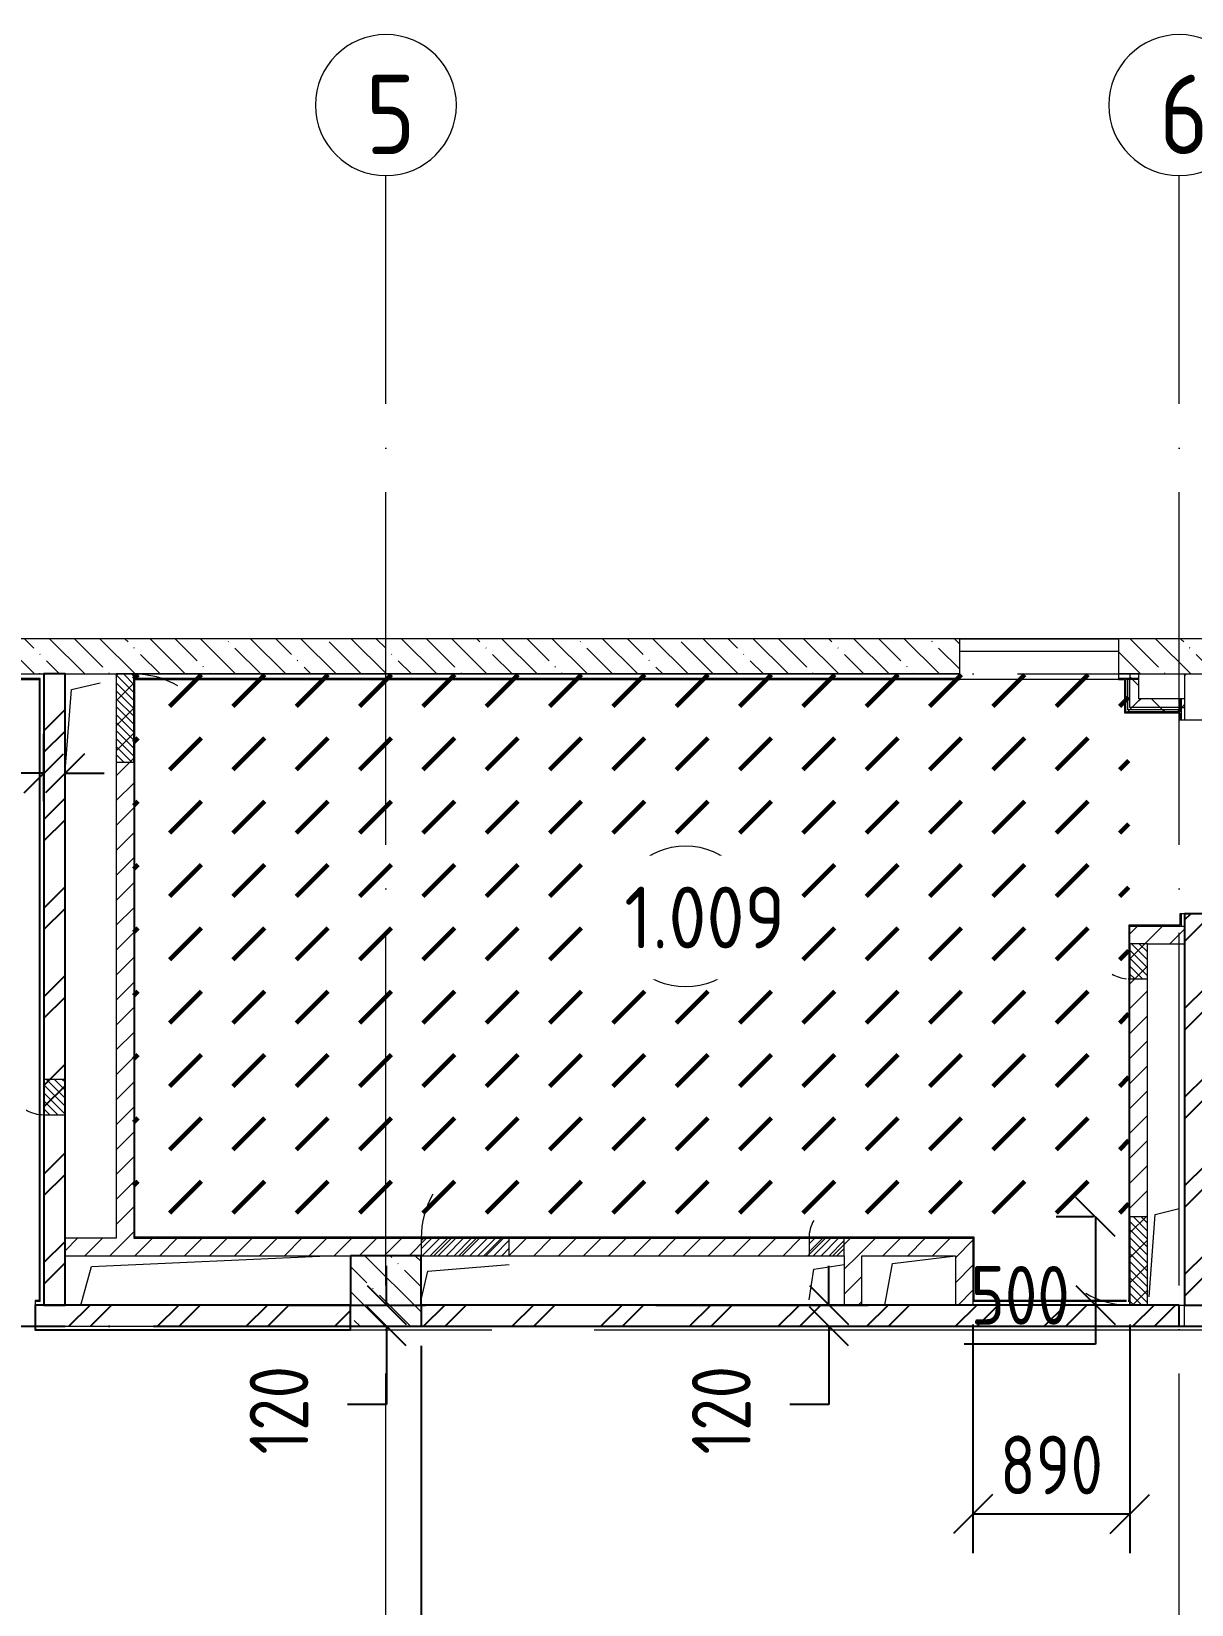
# Model space of a CAD drawing. Header units: millimetres. Extents: x -68946 to 288321, y -402657 to 324925.
# Drawn here: x 15740 to 22320, y 53096 to 62020 of the extents above; entities that cross this region are included whole.
import ezdxf

# ---------------------------------------------------------------- set-up
doc = ezdxf.new("R2010")
doc.units = ezdxf.units.MM
doc.linetypes.add('ADSK_Линия сетки', pattern=[2500, 2000, -250, 0, -250])
doc.layers.get('Defpoints').update_dxf_attribs({"color": 250})
for name, color, linetype, lineweight in [('4.3.1) Обесп. пов.-ти ЧНП-8', 152, 'Continuous', 60), ('A-____-____-DIMS', 250, 'Continuous', 9), ('A-AREA-____-IDEN', 250, 'Continuous', 9), ('A-DETL-GENF-OTLN', 250, 'Continuous', 5), ('A-DOOR-____-MCUT', 250, 'Continuous', 5), ('A-DOOR-____-OTLN', 250, 'Continuous', 5), ('A-GLAZ-____-MCUT', 250, 'Continuous', 9), ('A-GLAZ-____-OTLN', 250, 'Continuous', 5), ('A-WALL-____-MCUT', 250, 'Continuous', 13), ('A-WALL-____-PATT', 250, 'Continuous', 13), ('A-WALL-FNSH-MCUT', 250, 'Continuous', 13), ('I-WALL-____-OTLN', 250, 'Continuous', 9), ('S-COLS-____-MCUT', 250, 'Continuous', 25), ('S-COLS-____-OTLN', 250, 'Continuous', 9), ('S-GRID-____-IDEN', 250, 'Continuous', 9), ('S-GRID-____-OTLN', 250, 'Continuous', 9)]:
    doc.layers.add(name, color=color, linetype=linetype, lineweight=lineweight)
doc.styles.add('GOST Common', font='', dxfattribs={"width": 0.9, "height": 350})
doc.styles.add('ISOCPEUR_1', font='isocpeur.ttf', dxfattribs={"width": 0.9, "height": 250})
doc.styles.get("Standard").update_dxf_attribs({"font": 'ГОСТ тип А.ttf'})
doc.styles.get('GOST Common').set_extended_font_data('GOST Common')
doc.dimstyles.new('А3', dxfattribs={"dimtxt": 333, "dimasz": 222, "dimexe": 222, "dimexo": 111, "dimgap": 111, "dimtad": 1, "dimtoh": 1, "dimdec": 0, "dimrnd": 0.0015, "dimzin": 0, "dimdsep": 46, "dimtxsty": 'Standard', "dimblk": 'OBLIQUE', "dimcen": 0, "dimclrd": 7, "dimclre": 7, "dimclrt": 7, "dimadec": 0, "dimazin": 0, "dimtfac": 1, "dimtdec": 0, "dimtofl": 0, "dimtmove": 0, "dimatfit": 3, "dimfxl": 1, "dimtolj": 1, "dimtzin": 0, "dimarcsym": 0})
pattern_1 = [(45, (0, 0), (-70.71068, 70.71068), [])]
pattern_2 = [(45, (0, 0), (-251.4472, 251.4472), []), (45, (0, 381), (-251.4472, 251.4472), [])]
pattern_3 = [(135, (0, 0), (-142.5612, -142.5612), []), (135, (142.56, 0), (-142.5612, -142.5612), [252.016, -50.403, 3.353, -47.05])]
pattern_4 = [(45, (0, 0), (-141.42136, 141.42136), []), (135, (0, 0), (-141.42136, -141.42136), [])]
pattern_5 = [(45, (125, 0), (-22.6274, 22.6274), [])]

# ---------------------------------------------------------------- blocks, each defined once
blk = doc.blocks.new('Окно_СКБ_1Ст1 - 120_Окно_СКБ_1Ст_900_ОК3л-29018700-Кладочный план на отм_ 0_000_ Секция 1_')
at = {"layer": 'A-GLAZ-____-MCUT'}
for p, q in [((-450, -125), (450, -125)), ((-450, -195), (450, -195))]:
    blk.add_line(p, q, dxfattribs=at)
at = {"layer": 'A-GLAZ-____-OTLN'}
for p, q in [((450, -125), (-450, -125)), ((-450, -195), (450, -195))]:
    blk.add_line(p, q, dxfattribs=at)
blk = doc.blocks.new('_Wn_-As_OpeningMEP_floor__Rectangular - _Wn_-As_OpeningMEP_floor__Rectangular-32466854-Кладочный план на отм_ 0_000_ Секция 1_')
at = {"layer": 'A-DETL-GENF-OTLN'}
for p, q in [((-639.5, 129.5), (696.1, 189.8)), ((-700, -90), (-639.5, 129.5))]:
    blk.add_line(p, q, dxfattribs=at)
blk = doc.blocks.new('_Wn_-As_OpeningMEP_floor__Rectangular - _Wn_-As_OpeningMEP_floor__Rectangular-32466851-Кладочный план на отм_ 0_000_ Секция 1_')
at = {"layer": 'A-DETL-GENF-OTLN'}
for p, q in [((-62.3, 262.2), (100, 300)), ((-100, -199.9), (-62.3, 262.2))]:
    blk.add_line(p, q, dxfattribs=at)
blk = doc.blocks.new('_Wn_-As_OpeningMEP_floor__Rectangular - _Wn_-As_OpeningMEP_floor__Rectangular-32466841-Кладочный план на отм_ 0_000_ Секция 1_')
at = {"layer": 'A-DETL-GENF-OTLN'}
for p, q in [((-156, 146), (200, 190)), ((-200, -90), (-156, 146))]:
    blk.add_line(p, q, dxfattribs=at)
blk = doc.blocks.new('_Wn_-As_OpeningMEP_floor__Rectangular - _Wn_-As_OpeningMEP_floor__Rectangular-V6-Кладочный план на отм_ 0_000_ Секция 1_')
at = {"layer": 'A-DETL-GENF-OTLN'}
for p, q in [((-250, -50), (-212.2, 112.2)), ((-212.2, 112.2), (250, 150))]:
    blk.add_line(p, q, dxfattribs=at)
blk = doc.blocks.new('_Wn_-As_OpeningMEP_floor__Rectangular - _Wn_-As_OpeningMEP_floor__Rectangular-32466825-Кладочный план на отм_ 0_000_ Секция 1_')
at = {"layer": 'A-DETL-GENF-OTLN'}
for p, q in [((-100, -50), (-73.2, 123.2)), ((-73.2, 123.2), (100, 150))]:
    blk.add_line(p, q, dxfattribs=at)
blk = doc.blocks.new('_Wn_-As_OpeningMEP_floor__Rectangular - _Wn_-As_OpeningMEP_floor__Rectangular-32466849-Кладочный план на отм_ 0_000_ Секция 1_')
at = {"layer": 'A-DETL-GENF-OTLN'}
for p, q in [((-51.6, 266.6), (85, 300)), ((-85, -200), (-51.6, 266.6))]:
    blk.add_line(p, q, dxfattribs=at)
blk = doc.blocks.new('АР_Люк - ЛРС_ВК_200х200_внутренний_RAL 9006-42718712-Кладочный план на отм_ 0_000_ Секция 1_')
at = {"layer": 'A-DOOR-____-OTLN'}
h = blk.add_hatch(dxfattribs=at)
h.set_pattern_fill('FP_29', color=256, style=0, pattern_type=2)
h.set_pattern_definition(pattern_5)
h.paths.add_polyline_path([(25, -60), (225, -60), (225, 60), (25, 60)])
at = {"layer": 'A-DETL-GENF-OTLN', "lineweight": 9}
for p, q in [((225, 60), (25, 60)), ((25, 60), (25, -60)), ((225, -60), (225, 60)), ((25, -60), (225, -60))]:
    blk.add_line(p, q, dxfattribs=at)
at = {"layer": 'A-DOOR-____-MCUT'}
blk.add_arc((225, 60), 200, 150, 180, dxfattribs=at)
blk = doc.blocks.new('АР_Люк - ЛРС_ВК_200х200_внутренний_RAL 9006-42718871-Кладочный план на отм_ 0_000_ Секция 1_')
at = {"layer": 'A-DOOR-____-OTLN'}
h = blk.add_hatch(dxfattribs=at)
h.set_pattern_fill('FP_29', color=256, style=0, pattern_type=2)
h.set_pattern_definition(pattern_5)
h.paths.add_polyline_path([(225, -50), (225, 50), (25, 50), (25, -50)])
at = {"layer": 'A-DETL-GENF-OTLN', "lineweight": 9}
for p, q in [((225, 50), (25, 50)), ((25, 50), (25, -50)), ((225, -50), (225, 50)), ((25, -50), (225, -50))]:
    blk.add_line(p, q, dxfattribs=at)
at = {"layer": 'A-DOOR-____-MCUT'}
blk.add_arc((225, 50), 200, 150, 180, dxfattribs=at)
blk = doc.blocks.new('АР_Люк - ЛРС_ВК_200х200_внутренний_RAL 9006-V24-Кладочный план на отм_ 0_000_ Секция 1_')
at = {"layer": 'A-DOOR-____-OTLN'}
h = blk.add_hatch(dxfattribs=at)
h.set_pattern_fill('FP_29', color=256, style=0, pattern_type=2)
h.set_pattern_definition(pattern_5)
h.paths.add_polyline_path([(25, 50), (25, -50), (225, -50), (225, 50), (184.4, 50)])
at = {"layer": 'A-DETL-GENF-OTLN', "lineweight": 9}
for p, q in [((225, 50), (25, 50)), ((25, 50), (25, -50)), ((225, -50), (225, 50)), ((25, -50), (225, -50))]:
    blk.add_line(p, q, dxfattribs=at)
at = {"layer": 'A-DOOR-____-MCUT'}
for start, end in [(150, 174.20445), (177.10222, 180)]:
    blk.add_arc((225, 50), 200, start, end, dxfattribs=at)
blk = doc.blocks.new('АР_Люк - ЛРС_ВК_500х400_наружный_NCS S 1000-N-42722041-Кладочный план на отм_ 0_000_ Секция 1_')
at = {"layer": 'A-DOOR-____-OTLN'}
h = blk.add_hatch(dxfattribs=at)
h.set_pattern_fill('FP_29', color=256, style=0, pattern_type=2)
h.set_pattern_definition(pattern_5)
h.paths.add_polyline_path([(375, 50), (-125, 50), (-125, -50), (375, -50)])
at = {"layer": 'A-DETL-GENF-OTLN', "lineweight": 9}
for p, q in [((375, 50), (-125, 50)), ((-125, 50), (-125, -50)), ((375, -50), (375, 50)), ((-125, -50), (375, -50))]:
    blk.add_line(p, q, dxfattribs=at)
at = {"layer": 'A-DOOR-____-MCUT'}
blk.add_arc((375, 50), 500, 150, 180, dxfattribs=at)
blk = doc.blocks.new('Ось сетки - Круг_Ø8 мм-39983606-Кладочный план на отм_ 0_000_ Секция 1_')
at = {"layer": 'S-GRID-____-IDEN'}
for start, end in [(360, 180), (180, 360)]:
    blk.add_arc((0, 0), 4, start, end, dxfattribs=at)
blk = doc.blocks.new('AAR_СКБ_Марка_Помещения - Номер-17325395-Кладочный план на отм_ 0_000_ Секция 1_')
at = {"layer": 'A-AREA-____-IDEN'}
blk.add_circle((0, 1.502), 4, dxfattribs=at)
blk = doc.blocks.new('_Oblique')
at = {"color": 0, "linetype": 'ByBlock', "lineweight": -2}
blk.add_line((-0.5, -0.5), (0.5, 0.5), dxfattribs=at)
blk = doc.blocks.new('DIMBLOCK243-Кладочный план на отм_ 0_000_ Секция 1_')
at = {"layer": 'A-____-____-DIMS', "color": 7, "lineweight": -2, "transparency": 16777216}
for p, q in [((21763.5, 55295), (21552.5, 55295)), ((21774.5, 55295), (21774.5, 54795)), ((21763.5, 54795), (21552.5, 54795)), ((21774.5, 54795), (21774.5, 54573)), ((21774.5, 54573), (21030.8, 54573))]:
    blk.add_line(p, q, dxfattribs=at)
at = {"layer": 'Defpoints', "color": 0, "transparency": 16777216}
for p in [(21874.5, 55295), (21774.5, 54795), (21874.5, 54795)]:
    blk.add_point(p, dxfattribs=at)
at = {"layer": 'A-____-____-DIMS', "color": 7, "lineweight": -2, "transparency": 16777216, "xscale": 222, "yscale": 222, "zscale": 222}
for p, rotation in [((21774.5, 55295), 90), ((21774.5, 54795), 270)]:
    blk.add_blockref('_Oblique', p, dxfattribs=dict(at, rotation=rotation))
at = {"layer": 'A-____-____-DIMS', "color": 7, "transparency": 16777216, "insert": (21347.2, 54850.5), "char_height": 333, "width": 1.862, "attachment_point": 5}
blk.add_mtext('\\A1;500', dxfattribs=at)
blk = doc.blocks.new('DIMBLOCK247-Кладочный план на отм_ 0_000_ Секция 1_')
at = {"layer": 'A-____-____-DIMS', "color": 7, "lineweight": -2, "transparency": 16777216}
for p, q in [((21080, 54684), (21080, 53388.5)), ((21970, 54684), (21970, 53388.5)), ((21080, 53610.5), (21970, 53610.5))]:
    blk.add_line(p, q, dxfattribs=at)
at = {"layer": 'Defpoints', "color": 0, "transparency": 16777216}
for p in [(21080, 54795), (21970, 54795), (21970, 53610.5)]:
    blk.add_point(p, dxfattribs=at)
at = {"layer": 'A-____-____-DIMS', "color": 7, "lineweight": -2, "transparency": 16777216, "xscale": 222, "yscale": 222, "zscale": 222, "rotation": 180}
blk.add_blockref('_Oblique', (21080, 53610.5), dxfattribs=at)
at = {"layer": 'A-____-____-DIMS', "color": 7, "lineweight": -2, "transparency": 16777216, "xscale": 222, "yscale": 222, "zscale": 222}
blk.add_blockref('_Oblique', (21970, 53610.5), dxfattribs=at)
at = {"layer": 'A-____-____-DIMS', "color": 7, "transparency": 16777216, "insert": (21525, 53888), "char_height": 333, "width": 1.862, "attachment_point": 5}
blk.add_mtext('\\A1;890', dxfattribs=at)
blk = doc.blocks.new('DIMBLOCK252-Кладочный план на отм_ 0_000_ Секция 1_')
at = {"layer": 'A-____-____-DIMS', "color": 7, "lineweight": -2, "transparency": 16777216}
for p, q in [((20262.8, 54795), (20262.8, 55017)), ((19281.6, 54795), (20484.8, 54795)), ((19281.6, 54675), (20484.8, 54675)), ((20262.8, 54675), (20262.8, 54231)), ((20262.8, 54231), (20040.8, 54231))]:
    blk.add_line(p, q, dxfattribs=at)
at = {"layer": 'Defpoints', "color": 0, "transparency": 16777216}
for p in [(19170.6, 54795), (20262.8, 54795), (19170.6, 54675)]:
    blk.add_point(p, dxfattribs=at)
at = {"layer": 'A-____-____-DIMS', "color": 7, "lineweight": -2, "transparency": 16777216, "xscale": 222, "yscale": 222, "zscale": 222}
for p, rotation in [((20262.8, 54795), 270), ((20262.8, 54675), 90)]:
    blk.add_blockref('_Oblique', p, dxfattribs=dict(at, rotation=rotation))
at = {"layer": 'A-____-____-DIMS', "color": 7, "transparency": 16777216, "insert": (19485.8, 53948), "char_height": 333, "width": 1.678, "attachment_point": 1, "rotation": 90, "line_spacing_factor": 1.022761}
blk.add_mtext('\\A1;120', dxfattribs=at)
blk = doc.blocks.new('DIMBLOCK255-Кладочный план на отм_ 0_000_ Секция 1_')
at = {"layer": 'A-____-____-DIMS', "color": 7, "lineweight": -2, "transparency": 16777216}
for p, q in [((15810, 57654.3), (15810, 58033.9)), ((15930, 57654.3), (15930, 58033.9)), ((15810, 57811.9), (14577.9, 57811.9)), ((15930, 57811.9), (16152, 57811.9))]:
    blk.add_line(p, q, dxfattribs=at)
at = {"layer": 'Defpoints', "color": 0, "transparency": 16777216}
for p in [(15930, 57811.9), (15810, 57543.3), (15930, 57543.3)]:
    blk.add_point(p, dxfattribs=at)
at = {"layer": 'A-____-____-DIMS', "color": 7, "lineweight": -2, "transparency": 16777216, "xscale": 222, "yscale": 222, "zscale": 222}
blk.add_blockref('_Oblique', (15810, 57811.9), dxfattribs=at)
at = {"layer": 'A-____-____-DIMS', "color": 7, "lineweight": -2, "transparency": 16777216, "xscale": 222, "yscale": 222, "zscale": 222, "rotation": 180}
blk.add_blockref('_Oblique', (15930, 57811.9), dxfattribs=at)
at = {"layer": 'A-____-____-DIMS', "color": 7, "transparency": 16777216, "insert": (14688.9, 58366.9), "char_height": 333, "width": 1.678, "attachment_point": 1, "line_spacing_factor": 1.022761}
blk.add_mtext('\\A1;120', dxfattribs=at)
blk = doc.blocks.new('DIMBLOCK259-Кладочный план на отм_ 0_000_ Секция 1_')
at = {"layer": 'A-____-____-DIMS', "color": 7, "lineweight": -2, "transparency": 16777216}
for p, q in [((17754.1, 54795.2), (17754.1, 55017.2)), ((17194.3, 54795.2), (17976.1, 54795.2)), ((17194.3, 54675), (17976.1, 54675)), ((17754.1, 54675), (17754.1, 54231)), ((17754.1, 54231), (17532.1, 54231))]:
    blk.add_line(p, q, dxfattribs=at)
at = {"layer": 'Defpoints', "color": 0, "transparency": 16777216}
for p in [(17083.3, 54795.2), (17754.1, 54795.2), (17083.3, 54675)]:
    blk.add_point(p, dxfattribs=at)
at = {"layer": 'A-____-____-DIMS', "color": 7, "lineweight": -2, "transparency": 16777216, "xscale": 222, "yscale": 222, "zscale": 222}
for p, rotation in [((17754.1, 54795.2), 270), ((17754.1, 54675), 90)]:
    blk.add_blockref('_Oblique', p, dxfattribs=dict(at, rotation=rotation))
at = {"layer": 'A-____-____-DIMS', "color": 7, "transparency": 16777216, "insert": (16977.1, 53948), "char_height": 333, "width": 1.678, "attachment_point": 1, "rotation": 90, "line_spacing_factor": 1.022761}
blk.add_mtext('\\A1;120', dxfattribs=at)
blk = doc.blocks.new('DIMBLOCK425-Кладочный план на отм_ 0_000_ Секция 1_')
at = {"layer": 'A-____-____-DIMS', "color": 7, "lineweight": -2, "transparency": 16777216}
for p, q in [((17950, 54564), (17950, 52340.2)), ((22400, 54564), (22400, 52340.2)), ((17950, 52562.2), (22400, 52562.2))]:
    blk.add_line(p, q, dxfattribs=at)
at = {"layer": 'Defpoints', "color": 0, "transparency": 16777216}
for p in [(17950, 54675), (22400, 54675), (22400, 52562.2)]:
    blk.add_point(p, dxfattribs=at)
at = {"layer": 'A-____-____-DIMS', "color": 7, "lineweight": -2, "transparency": 16777216, "xscale": 222, "yscale": 222, "zscale": 222, "rotation": 180}
blk.add_blockref('_Oblique', (17950, 52562.2), dxfattribs=at)
at = {"layer": 'A-____-____-DIMS', "color": 7, "lineweight": -2, "transparency": 16777216, "xscale": 222, "yscale": 222, "zscale": 222}
blk.add_blockref('_Oblique', (22400, 52562.2), dxfattribs=at)
at = {"layer": 'A-____-____-DIMS', "color": 7, "transparency": 16777216, "insert": (20175, 52839.7), "char_height": 333, "width": 2.651, "attachment_point": 5}
blk.add_mtext('\\A1;4450', dxfattribs=at)

msp = doc.modelspace()

# ---------------------------------------------------------------- hatches: boundary and pattern name
h = msp.add_hatch()
h.set_pattern_fill('FP_2', color=256, style=0, pattern_type=2)
h.set_pattern_definition(pattern_2)
h.paths.add_polyline_path([(15929.9781, 54795.0006), (15929.9781, 58375.0608), (15809.9781, 58375.0608), (15809.9781, 54795.0006)])
h = msp.add_hatch()
h.set_pattern_fill('FP_2', color=256, style=0, pattern_type=2)
h.set_pattern_definition(pattern_2)
h.paths.add_polyline_path([(22280, 54675.0006), (22400, 54675.0006), (22400, 57015), (22280, 57015), (22280, 55136.1267)])
h.paths.add_polyline_path([(22280, 58115), (22400, 58115), (22400, 58375.0608), (22280, 58375.0608), (22280, 58160.0006)])
h = msp.add_hatch()
h.set_pattern_fill('FP_2', color=256, style=0, pattern_type=2)
h.set_pattern_definition(pattern_2)
h.paths.add_polyline_path([(22280, 54675.0006), (22280, 54795.0006), (17949.9781, 54795.0006), (17949.9781, 54675.0006), (20922.2184, 54675.0006)])
h.paths.add_polyline_path([(15760, 54675.0006), (17549.9781, 54675.0006), (17549.9781, 54795.0006), (15760, 54795.0006)])
h.paths.add_polyline_path([(13800.0377, 54675.0006), (14710, 54675.0006), (14710, 54795.0006), (13800.0377, 54795.0006)])
at = {"layer": '4.3.1) Обесп. пов.-ти ЧНП-8'}
h = msp.add_hatch(dxfattribs=at)
h.set_pattern_fill('DASH', color=256, scale=80, angle=45)
h.paths.add_polyline_path([(16320, 58375.0608), (21964, 58375.0608), (21964, 55192.2969), (16320, 55192.2969)])
at = {"layer": 'A-WALL-____-PATT', "lineweight": 15}
h = msp.add_hatch(dxfattribs=at)
h.set_pattern_fill('FP_8', color=256, style=0, pattern_type=2)
h.set_pattern_definition(pattern_3)
h.paths.add_polyline_path([(21904.9781, 58375.0608), (22645, 58375.0608), (22645, 58575.0608), (21904.9781, 58575.0608), (21904.9781, 58472.6419)])
h.paths.add_polyline_path([(20922.2184, 58375.0608), (21004.9781, 58375.0608), (21004.9781, 58575.0608), (13800.0377, 58575.0608), (13800.0377, 58375.0608), (16524.1244, 58375.0608)])
h = msp.add_hatch(dxfattribs=at)
h.set_pattern_fill('FP_6', color=94, style=0, pattern_type=2)
h.set_pattern_definition(pattern_1)
h.paths.add_polyline_path([(16320, 55175.0006), (16320, 58375.0608), (16220, 58375.0608), (16220, 55175.0006)])
h = msp.add_hatch(dxfattribs=at)
h.set_pattern_fill('FP_28', color=42, style=0, pattern_type=2)
h.set_pattern_definition(pattern_4)
h.paths.add_polyline_path([(22020, 58185.0006), (22020, 58343), (21970, 58343), (21970, 58185.0006)])
h.paths.add_polyline_path([(22020, 58349), (22020, 58375.0597), (21970, 58374), (21970, 58349)])
h = msp.add_hatch(dxfattribs=at)
h.set_pattern_fill('FP_28', color=42, style=0, pattern_type=2)
h.set_pattern_definition(pattern_4)
h.paths.add_polyline_path([(22021.7419, 58185.0006), (22254, 58185.0006), (22254, 58235.0006), (22020, 58235.0006), (22020, 58185.0006)])
h.paths.add_polyline_path([(22280, 58185.0006), (22280, 58235.0006), (22260, 58235.0006), (22260, 58185.0006)])
h = msp.add_hatch(dxfattribs=at)
h.set_pattern_fill('FP_6', color=94, style=0, pattern_type=2)
h.set_pattern_definition(pattern_1)
h.paths.add_polyline_path([(22070, 56845.0006), (22280, 56845.0006), (22280, 56945.0006), (21970, 56945.0006), (21970, 56845.0006), (22021.7419, 56845.0006)])
h = msp.add_hatch(dxfattribs=at)
h.set_pattern_fill('FP_6', color=94, style=0, pattern_type=2)
h.set_pattern_definition(pattern_1)
h.paths.add_polyline_path([(21970, 54795.0006), (22070, 54795.0006), (22070, 56845.0006), (21970, 56845.0006), (21970, 55136.1267)])
h = msp.add_hatch(dxfattribs=at)
h.set_pattern_fill('FP_6', color=94, style=0, pattern_type=2)
h.set_pattern_definition(pattern_1)
h.paths.add_polyline_path([(20150, 55075.0006), (20980, 55075.0006), (20980, 55175.0006), (15929.9781, 55175.0006), (15929.9781, 55075.0006), (18450, 55075.0006)])
h = msp.add_hatch(dxfattribs=at)
h.set_pattern_fill('FP_6', color=94, style=0, pattern_type=2)
h.set_pattern_definition(pattern_1)
h.paths.add_polyline_path([(21080, 54795.0006), (21080, 55175.0006), (20980, 55175.0006), (20980, 54795.0006)])
h = msp.add_hatch(dxfattribs=at)
h.set_pattern_fill('FP_6', color=94, style=0, pattern_type=2)
h.set_pattern_definition(pattern_1)
h.paths.add_polyline_path([(20450, 54795.0006), (20450, 55075.0006), (20350, 55075.0006), (20350, 54795.0006)])
at = {"layer": 'I-WALL-____-OTLN'}
h = msp.add_hatch(dxfattribs=at)
h.set_pattern_fill('FP_28', color=30, style=0, pattern_type=2)
h.set_pattern_definition(pattern_4)
h.paths.add_polyline_path([(21957.5, 58160.0006), (21957.5, 58343), (21945, 58343), (21945, 58160.0006)])
h = msp.add_hatch(dxfattribs=at)
h.set_pattern_fill('FP_28', color=30, style=0, pattern_type=2)
h.set_pattern_definition(pattern_4)
h.paths.add_polyline_path([(21970, 58172.5006), (21970, 58343), (21957.5, 58343), (21957.5, 58172.5006)])
h = msp.add_hatch(dxfattribs=at)
h.set_pattern_fill('FP_28', color=30, style=0, pattern_type=2)
h.set_pattern_definition(pattern_4)
h.paths.add_polyline_path([(22254, 58172.5006), (22254, 58185.0006), (21970, 58185.0006), (21970, 58172.5006), (22021.7419, 58172.5006)])
h = msp.add_hatch(dxfattribs=at)
h.set_pattern_fill('FP_28', color=30, style=0, pattern_type=2)
h.set_pattern_definition(pattern_4)
h.paths.add_polyline_path([(21957.5, 58160.0006), (22254, 58160.0006), (22254, 58172.5006), (21957.5, 58172.5006)])
at = {"layer": 'S-COLS-____-OTLN', "lineweight": 5}
h = msp.add_hatch(dxfattribs=at)
h.set_pattern_fill('FP_8', color=256, style=0, pattern_type=2)
h.set_pattern_definition(pattern_3)
h.paths.add_polyline_path([(17549.9781, 54675), (17949.9781, 54675), (17949.9781, 55075), (17549.9781, 55075), (17549.9781, 54795.0006)])

# ---------------------------------------------------------------- linework, layer by layer
at = {"linetype": 'ADSK_Линия сетки'}
msp.add_line((-3569.5512, 54675.0006), (72376.0288, 54675.0006), dxfattribs=at)
for points in [[(15809.9781, 54795.0006), (15929.9781, 54795.0006), (15929.9781, 58375.0006), (15809.9781, 58375.0006)], [(22400, 57015), (22280, 57015), (22280, 54795.0006), (22400, 54795.0006)], [(17549.9781, 54795.0006), (15760, 54795.0006), (15760, 54655.0006), (17549.9781, 54655.0006)], [(22250, 54795.0006), (17949.9781, 54795.0006), (17949.9781, 54675.0006), (22250, 54675.0006)]]:
    msp.add_lwpolyline(points, close=True)
at = {"layer": 'A-WALL-____-MCUT', "lineweight": 15}
for p, q in [((21004.9781, 58575.0608), (13600.0377, 58575.0608)), ((21004.9781, 58375.0608), (21004.9781, 58575.0608)), ((22645, 58575.0608), (21904.9781, 58575.0608)), ((21904.9781, 58575.0608), (21904.9781, 58375.0608)), ((13800.0377, 58375.0608), (16326, 58375.0608)), ((15789.9781, 58374.0608), (14139.9062, 58374.0608)), ((15789.9781, 58375.0608), (15783.9781, 58375.0608)), ((15789.9781, 58375.0608), (15789.9781, 58374.0608)), ((15809.9781, 58375.0608), (15809.9781, 54795.0006)), ((15929.9781, 55175.0006), (15929.9781, 58375.0608)), ((16220, 58375.0608), (16220, 55175.0006)), ((16320, 58375), (16320, 58375.0608)), ((16326, 58375), (16320, 58375)), ((16320, 58375), (16320, 58349)), ((21004.9781, 58374), (16320, 58374)), ((16326, 58375.0608), (21004.9781, 58375.0608)), ((21004.9781, 58375), (16326, 58375)), ((21004.9781, 58349), (21004.9781, 58375)), ((21904.9781, 58375.0608), (21945, 58375.0608)), ((21904.9781, 58375), (21904.9781, 58349)), ((21945, 58375), (21904.9781, 58375)), ((21970, 58374), (21904.9781, 58374)), ((21945, 58375.0608), (22645, 58375.0608)), ((21970, 58375.0597), (21945, 58375.0597)), ((21970, 58375.0597), (21970, 58349)), ((22020, 58375.0597), (21970, 58375.0597)), ((22020, 58349), (22020, 58375.0597)), ((22280, 58375.0608), (22280, 58160.0006)), ((15789.9781, 58349.0608), (14139.9062, 58349.0608)), ((14145.9062, 58343.0608), (15783.9781, 58343.0608)), ((15783.9781, 58343.0608), (15783.9781, 54821.0006)), ((15789.9781, 54815.0006), (15789.9781, 58349.0608)), ((16320, 58349), (16320, 55175.0006)), ((21004.9781, 58349), (16320, 58349)), ((16326, 55181.0006), (16326, 58343)), ((16326, 58343), (21004.9781, 58343)), ((21004.9781, 58343), (21004.9781, 58349)), ((21904.9781, 58349), (21904.9781, 58343)), ((22020, 58349), (21904.9781, 58349)), ((21904.9781, 58343), (21939, 58343)), ((21939, 58343), (21939, 58154.0006)), ((22020, 58343), (21945, 58343)), ((21945, 58343), (21945, 58160.0006)), ((21957.5, 58172.5006), (21957.5, 58343)), ((21970, 58185.0006), (21970, 58343)), ((22020, 58343), (22020, 58349)), ((22020, 58235.0006), (22020, 58343)), ((22254, 58185.0006), (21970, 58185.0006)), ((22254, 58235.0006), (22020, 58235.0006)), ((22254, 58235.0006), (22254, 58160.0006)), ((22260, 58235.0006), (22254, 58235.0006)), ((22260, 58235.0006), (22260, 58115)), ((22280, 58235.0006), (22260, 58235.0006)), ((22260, 58185.0006), (22280, 58185.0006)), ((21939, 58154.0006), (22254, 58154.0006)), ((21945, 58160.0006), (21957.5, 58160.0006)), ((22254, 58172.5006), (21957.5, 58172.5006)), ((22254, 58160.0006), (21957.5, 58160.0006)), ((22254, 58154.0006), (22254, 58115)), ((22254, 58115), (22260, 58115)), ((22260, 58115), (22400, 58115)), ((22280, 58160.0006), (22280, 58115)), ((21964, 56951.0006), (21964, 54821.0006)), ((22254, 56951.0006), (21964, 56951.0006)), ((21970, 54815.0006), (21970, 56945.0006)), ((21970, 56945.0006), (22260, 56945.0006)), ((22260, 57015), (22254, 57015)), ((22254, 57015), (22254, 56951.0006)), ((22400, 57015), (22260, 57015)), ((22260, 57015), (22260, 56945.0006)), ((22260, 56945.0006), (22280, 56945.0006)), ((22280, 57015), (22280, 56951.0006)), ((22280, 54675.0006), (22280, 56951.0006)), ((22070, 54795.0006), (22070, 56845.0006)), ((22070, 56845.0006), (22280, 56845.0006)), ((16220, 55175.0006), (15929.9781, 55175.0006)), ((15929.9781, 55175.0006), (15929.9781, 55075.0006)), ((16320, 55175.0006), (21080, 55175.0006)), ((21086, 55181.0006), (16326, 55181.0006)), ((21080, 55175.0006), (21080, 54815.0006)), ((21086, 54821.0006), (21086, 55181.0006)), ((15929.9781, 55075.0006), (20350, 55075.0006)), ((15929.9781, 54795.0006), (15929.9781, 55075.0006)), ((20350, 55075.0006), (20350, 54795.0006)), ((20450, 55075.0006), (20980, 55075.0006)), ((20450, 54795.0006), (20450, 55075.0006)), ((20980, 55075.0006), (20980, 54795.0006)), ((15783.9781, 54821.0006), (15760, 54821.0006)), ((15760, 54821.0006), (15760, 54815.0006)), ((15760, 54815.0006), (15760, 54675.0006)), ((15789.9781, 54815.0006), (15760, 54815.0006)), ((15809.9781, 54795.0006), (15760, 54795.0006)), ((17549.9781, 54795.0006), (15809.9781, 54795.0006)), ((17549.9781, 54675.0006), (17549.9781, 54795.0006)), ((20350, 54795.0006), (17949.9781, 54795.0006)), ((17949.9781, 54795.0006), (17949.9781, 54675.0006)), ((20350, 54795.0006), (20450, 54795.0006)), ((20450, 54795.0006), (22280, 54795.0006)), ((21080, 54815.0006), (21080, 54795.0006)), ((21950, 54815.0006), (21080, 54815.0006)), ((21950, 54821.0006), (21086, 54821.0006)), ((21964, 54821.0006), (21960, 54821.0006)), ((21970, 54815.0006), (21960, 54815.0006)), ((21970, 54795.0006), (21970, 54815.0006)), ((15760, 54675.0006), (17549.9781, 54675.0006)), ((22400, 54675.0006), (17949.9781, 54675.0006))]:
    msp.add_line(p, q, dxfattribs=at)
at = {"layer": 'A-WALL-FNSH-MCUT', "lineweight": 15}
for p, q in [((15760, 54675.0006), (15760, 54655.0006)), ((15760, 54655.0006), (18350.2933, 54655.0006)), ((17949.9781, 54675.0006), (17549.9781, 54675.0006)), ((18930.6545, 54655.0006), (22420, 54655.0006))]:
    msp.add_line(p, q, dxfattribs=at)
at = {"layer": 'I-WALL-____-OTLN', "lineweight": 15}
for p, q in [((21004.9781, 58575.0608), (21904.9781, 58575.0608)), ((21904.9781, 58343), (21004.9781, 58343))]:
    msp.add_line(p, q, dxfattribs=at)
at = {"layer": 'S-COLS-____-MCUT'}
for p, q in [((17949.9781, 55075), (17549.9781, 55075)), ((17549.9781, 55075), (17549.9781, 54795.0006)), ((17949.9781, 54795.0006), (17949.9781, 55075)), ((17549.9781, 54675), (17949.9781, 54675))]:
    msp.add_line(p, q, dxfattribs=at)
at = {"layer": 'S-COLS-____-OTLN'}
for p, q in [((17549.9781, 54795.0006), (17549.9781, 54675)), ((17949.9781, 54675), (17949.9781, 54795.0006))]:
    msp.add_line(p, q, dxfattribs=at)
at = {"layer": 'S-GRID-____-OTLN', "linetype": 'ADSK_Линия сетки'}
for p, q in [((17750, 39906.0281), (17750, 61202.0051)), ((22250, 39906.0281), (22250, 61202.0051)), ((-3669.3683, 58375.0006), (72376.0288, 58375.0006))]:
    msp.add_line(p, q, dxfattribs=at)

# ---------------------------------------------------------------- block references
at = {"layer": 'A-AREA-____-IDEN', "xscale": 99.99999999999993, "yscale": 99.99999999999993, "zscale": 99.99999999999993}
msp.add_blockref('AAR_СКБ_Марка_Помещения - Номер-17325395-Кладочный план на отм_ 0_000_ Секция 1_', (19449.7488, 56849.9115), dxfattribs=at)
at = {"layer": 'A-DOOR-____-OTLN', "color": 50}
for name, p, rotation in [('АР_Люк - ЛРС_ВК_500х400_наружный_NCS S 1000-N-42722041-Кладочный план на отм_ 0_000_ Секция 1_', (16270, 58250.0608), 269.9999999999999), ('АР_Люк - ЛРС_ВК_200х200_внутренний_RAL 9006-V24-Кладочный план на отм_ 0_000_ Секция 1_', (22020, 56620.0006), 90), ('АР_Люк - ЛРС_ВК_200х200_внутренний_RAL 9006-42718712-Кладочный план на отм_ 0_000_ Секция 1_', (15869.9781, 55850.0006), 89.9999999999999), ('АР_Люк - ЛРС_ВК_500х400_наружный_NCS S 1000-N-42722041-Кладочный план на отм_ 0_000_ Секция 1_', (22020, 54920.0006), 90)]:
    msp.add_blockref(name, p, dxfattribs=dict(at, rotation=rotation))
for name, p in [('АР_Люк - ЛРС_ВК_500х400_наружный_NCS S 1000-N-42722041-Кладочный план на отм_ 0_000_ Секция 1_', (18075, 55125.0006)), ('АР_Люк - ЛРС_ВК_200х200_внутренний_RAL 9006-42718871-Кладочный план на отм_ 0_000_ Секция 1_', (20125, 55125.0006))]:
    msp.add_blockref(name, p, dxfattribs=at)
at = {"layer": 'A-GLAZ-____-OTLN'}
for name, p in [('Окно_СКБ_1Ст1 - 120_Окно_СКБ_1Ст_900_ОК3л-29018700-Кладочный план на отм_ 0_000_ Секция 1_', (21454.9781, 58700)), ('_Wn_-As_OpeningMEP_floor__Rectangular - _Wn_-As_OpeningMEP_floor__Rectangular-32466851-Кладочный план на отм_ 0_000_ Секция 1_', (16029.9696, 58025.0063)), ('_Wn_-As_OpeningMEP_floor__Rectangular - _Wn_-As_OpeningMEP_floor__Rectangular-32466849-Кладочный план на отм_ 0_000_ Секция 1_', (22164.9781, 55042.7284)), ('_Wn_-As_OpeningMEP_floor__Rectangular - _Wn_-As_OpeningMEP_floor__Rectangular-32466854-Кладочный план на отм_ 0_000_ Секция 1_', (16719.9781, 54885.179)), ('_Wn_-As_OpeningMEP_floor__Rectangular - _Wn_-As_OpeningMEP_floor__Rectangular-32466841-Кладочный план на отм_ 0_000_ Секция 1_', (20780, 54885.0006)), ('_Wn_-As_OpeningMEP_floor__Rectangular - _Wn_-As_OpeningMEP_floor__Rectangular-V6-Кладочный план на отм_ 0_000_ Секция 1_', (18200, 54875.0143)), ('_Wn_-As_OpeningMEP_floor__Rectangular - _Wn_-As_OpeningMEP_floor__Rectangular-32466825-Кладочный план на отм_ 0_000_ Секция 1_', (20250, 54875.0521))]:
    msp.add_blockref(name, p, dxfattribs=at)
at = {"layer": 'S-GRID-____-IDEN', "xscale": 99.99999999999993, "yscale": 99.99999999999993, "zscale": 99.99999999999993}
for p in [(17750, 61602.0051), (22250, 61602.0051)]:
    msp.add_blockref('Ось сетки - Круг_Ø8 мм-39983606-Кладочный план на отм_ 0_000_ Секция 1_', p, dxfattribs=at)

# ---------------------------------------------------------------- texts
at = {"layer": 'S-GRID-____-IDEN', "color": 18, "true_color": 0x000000, "char_height": 450, "width": 274.177125, "attachment_point": 1, "style": 'GOST Common'}
for s, insert in [('\\fGOST Common|b0|i0|c204|p34|;\\W.9;5', (17636.2193, 61774.5385)), ('\\fGOST Common|b0|i0|c204|p34|;\\W.9;6', (22136.2193, 61774.5385))]:
    msp.add_mtext(s, dxfattribs=dict(at, insert=insert))

# ---------------------------------------------------------------- dimensions: what is measured, and where the dimension line sits
at = {"layer": 'A-____-____-DIMS'}
dim = msp.add_linear_dim(base=(15929.9781, 57811.8995), p1=(15809.9781, 57543.304), p2=(15929.9781, 57543.304), dimstyle='А3', dxfattribs=at)
dim.commit()
dim.dimension.update_dxf_attribs({"geometry": 'DIMBLOCK255-Кладочный план на отм_ 0_000_ Секция 1_', "text_midpoint": (14971.9281, 57811.8995), "dimtype": 160})
dim = msp.add_linear_dim(base=(21774.5342, 54795.0006), p1=(21874.5191, 55295.0006), p2=(21874.5191, 54795.0006), angle=90, dimstyle='А3', dxfattribs=at)
dim.commit()
dim.dimension.update_dxf_attribs({"geometry": 'DIMBLOCK243-Кладочный план на отм_ 0_000_ Секция 1_', "text_midpoint": (21347.1842, 54850.5006)})
for base, p1, p2, picture, middle in [((17754.1195, 54795.179), (17083.3124, 54675.0006), (17083.3124, 54795.179), 'DIMBLOCK259-Кладочный план на отм_ 0_000_ Секция 1_', (17199.1195, 54231.0006)), ((20262.8056, 54795.0006), (19170.5896, 54675.0006), (19170.5896, 54795.0006), 'DIMBLOCK252-Кладочный план на отм_ 0_000_ Секция 1_', (19707.8056, 54231.0006))]:
    dim = msp.add_linear_dim(base=base, p1=p1, p2=p2, angle=90, dimstyle='А3', dxfattribs=at)
    dim.commit()
    dim.dimension.update_dxf_attribs({"geometry": picture, "text_midpoint": middle, "dimtype": 160, "text_rotation": 90})
for base, p1, p2, picture, middle in [((21970, 53610.4768), (21080, 54795.0006), (21970, 54795.0006), 'DIMBLOCK247-Кладочный план на отм_ 0_000_ Секция 1_', (21525, 53887.9768)), ((22400, 52562.2023), (17949.9781, 54675), (22400, 54675.0006), 'DIMBLOCK425-Кладочный план на отм_ 0_000_ Секция 1_', (20174.989, 52839.7023))]:
    dim = msp.add_linear_dim(base=base, p1=p1, p2=p2, dimstyle='А3', dxfattribs=at)
    dim.commit()
    dim.dimension.update_dxf_attribs({"geometry": picture, "text_midpoint": middle})

# ---------------------------------------------------------------- next in the draw order: texts
at = {"layer": 'A-AREA-____-IDEN', "insert": (19101.9246, 57168.642), "char_height": 350, "width": 800.885812, "attachment_point": 1, "style": 'ISOCPEUR_1', "bg_fill": 3, "box_fill_scale": 1.5, "bg_fill_color": 256, "bg_fill_transparency": 0}
msp.add_mtext('1.009', dxfattribs=at)

doc.saveas('drawing.dxf')
